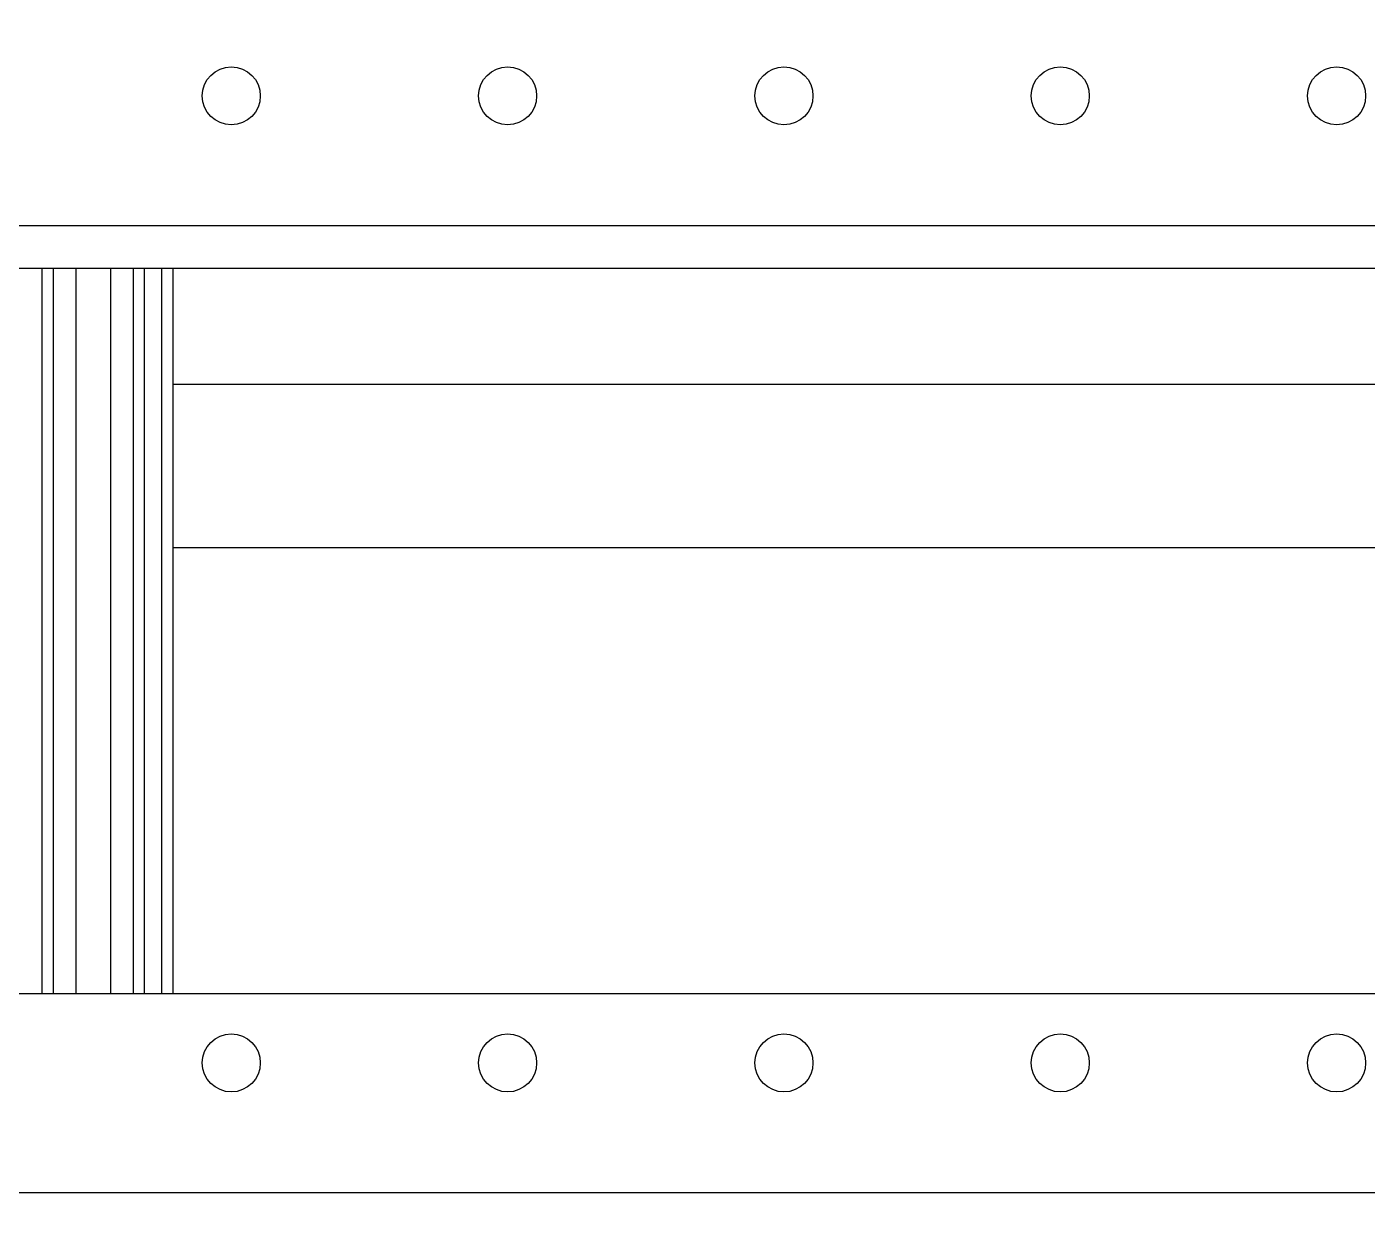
# Model space of a CAD drawing. Header units: inches. Extents: x 0 to 11, y 0 to 8.4.
# Drawn here: x 4.4495 to 4.8537, y 6.4879 to 6.846 of the extents above; entities that cross this region are included whole.
import ezdxf

# ---------------------------------------------------------------- set-up
doc = ezdxf.new("R2010")
doc.units = ezdxf.units.IN
doc.header["$MEASUREMENT"] = 0
doc.layers.add('OBJ', color=50, linetype='Continuous')

msp = doc.modelspace()

# ---------------------------------------------------------------- linework, layer by layer
at = {"color": 7, "linetype": 'Continuous', "lineweight": 25}
for p, q in [((5.30534644, 6.78597753), (2.96701311, 6.78597753)), ((5.30534644, 6.77306086), (2.96701311, 6.77306086)), ((4.45407508, 6.77306086), (4.45407508, 6.55431086)), ((4.45748498, 6.77306086), (4.45748498, 6.55431086)), ((4.46430478, 6.77306086), (4.46430478, 6.55431086)), ((4.47472144, 6.77306086), (4.47472144, 6.55431086)), ((4.48154124, 6.77306086), (4.48154124, 6.55431086)), ((4.48495114, 6.77306086), (4.48495114, 6.55431086)), ((4.49015947, 6.77306086), (4.49015947, 6.55431086)), ((4.49356937, 6.77306086), (4.49356937, 6.55431086)), ((5.10274798, 6.73806299), (4.49356937, 6.73806299)), ((5.10274798, 6.6888504), (4.49356937, 6.6888504)), ((5.30534644, 6.55431086), (4.31326311, 6.55431086)), ((5.30534644, 6.49431086), (4.30284644, 6.49431086))]:
    msp.add_line(p, q, dxfattribs=at)
for centre in [(4.51117978, 6.82514419), (4.59451311, 6.82514419), (4.67784644, 6.82514419), (4.76117978, 6.82514419), (4.84451311, 6.82514419), (4.51117978, 6.53347753), (4.59451311, 6.53347753), (4.67784644, 6.53347753), (4.76117978, 6.53347753), (4.84451311, 6.53347753)]:
    msp.add_circle(centre, 0.00875, dxfattribs=at)
at = {"layer": 'OBJ'}
msp.add_circle((4.13617956, 5.72097753), 1.35416667, dxfattribs=at)

doc.saveas('drawing.dxf')
